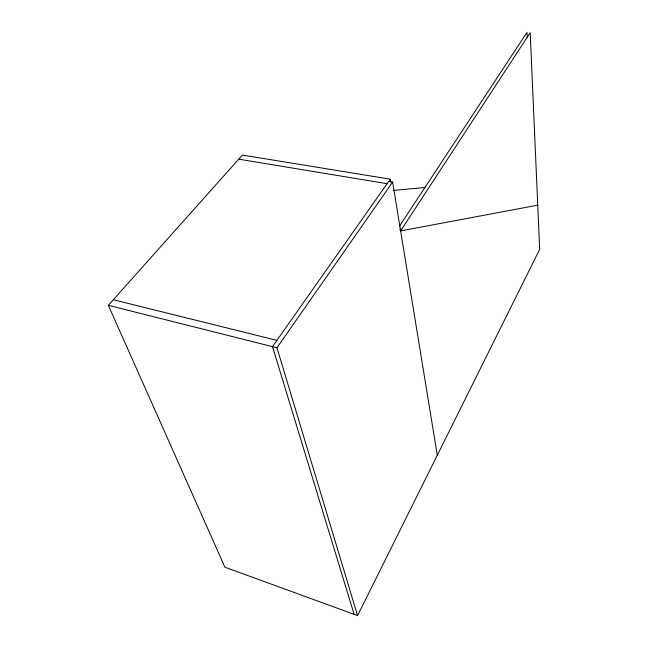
<?xml version="1.0" encoding="UTF-8"?>
<svg xmlns="http://www.w3.org/2000/svg" width="648" height="648" viewBox="0 0 648 648"><rect width="100%" height="100%" fill="white"/><g stroke="black" fill="none" stroke-linecap="round" stroke-linejoin="round"><path stroke-width="0.97" d="M390.752 182.161L390.258 179.172L242.393 155.066L108.329 305.321L224.913 567.202L357.566 615.6L539.671 249.35L530.202 32.692L400.626 230.899L537.743 205.181M399.581 225.966L527.002 32.4L527.237 37.43M357.566 615.6L276.963 347.774L392.648 182.072L388.679 181.416M390.258 179.172L272.5 346.648L354.124 614.345M399.784 229.643L401.768 229.279M393.781 190.439L424.95 187.491M238.731 159.165L387.083 183.684M113.303 299.741L276.923 340.362M108.329 305.321L276.963 347.774M392.648 182.072L437.287 455.26"/></g></svg>
